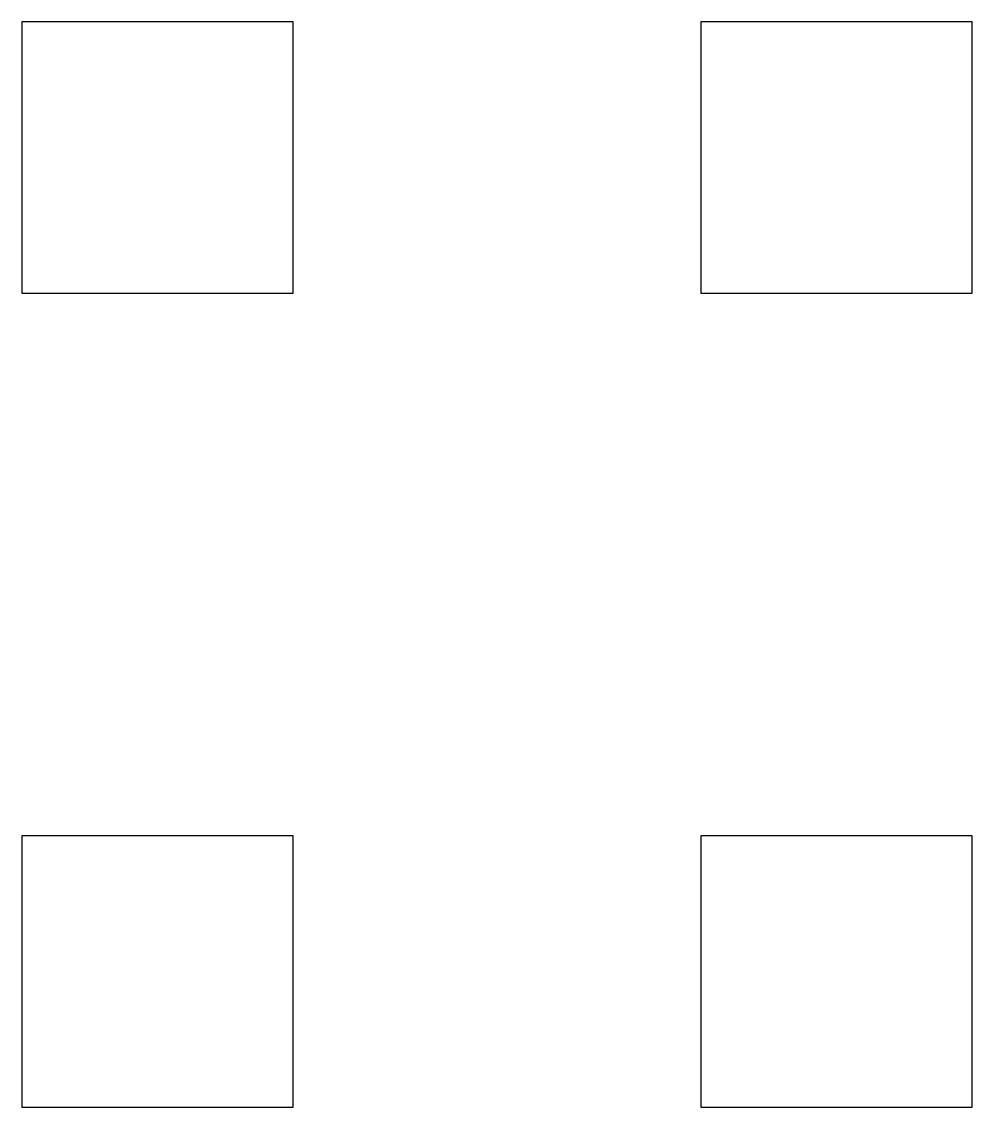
# Model space of a CAD drawing. Extents: x 2.5 to 9.5, y 2 to 10.
import ezdxf

# ---------------------------------------------------------------- set-up
doc = ezdxf.new("R2010")
doc.units = 0

msp = doc.modelspace()

# ---------------------------------------------------------------- linework, layer by layer
for p, q in [((4.5, 10), (2.5, 10)), ((2.5, 10), (2.5, 8)), ((4.5, 8), (4.5, 10)), ((9.5, 10), (7.5, 10)), ((7.5, 10), (7.5, 8)), ((9.5, 8), (9.5, 10)), ((2.5, 8), (4.5, 8)), ((7.5, 8), (9.5, 8)), ((4.5, 4), (2.5, 4)), ((2.5, 4), (2.5, 2)), ((4.5, 2), (4.5, 4)), ((9.5, 4), (7.5, 4)), ((7.5, 4), (7.5, 2)), ((9.5, 2), (9.5, 4)), ((2.5, 2), (4.5, 2)), ((7.5, 2), (9.5, 2))]:
    msp.add_line(p, q)

doc.saveas('drawing.dxf')
